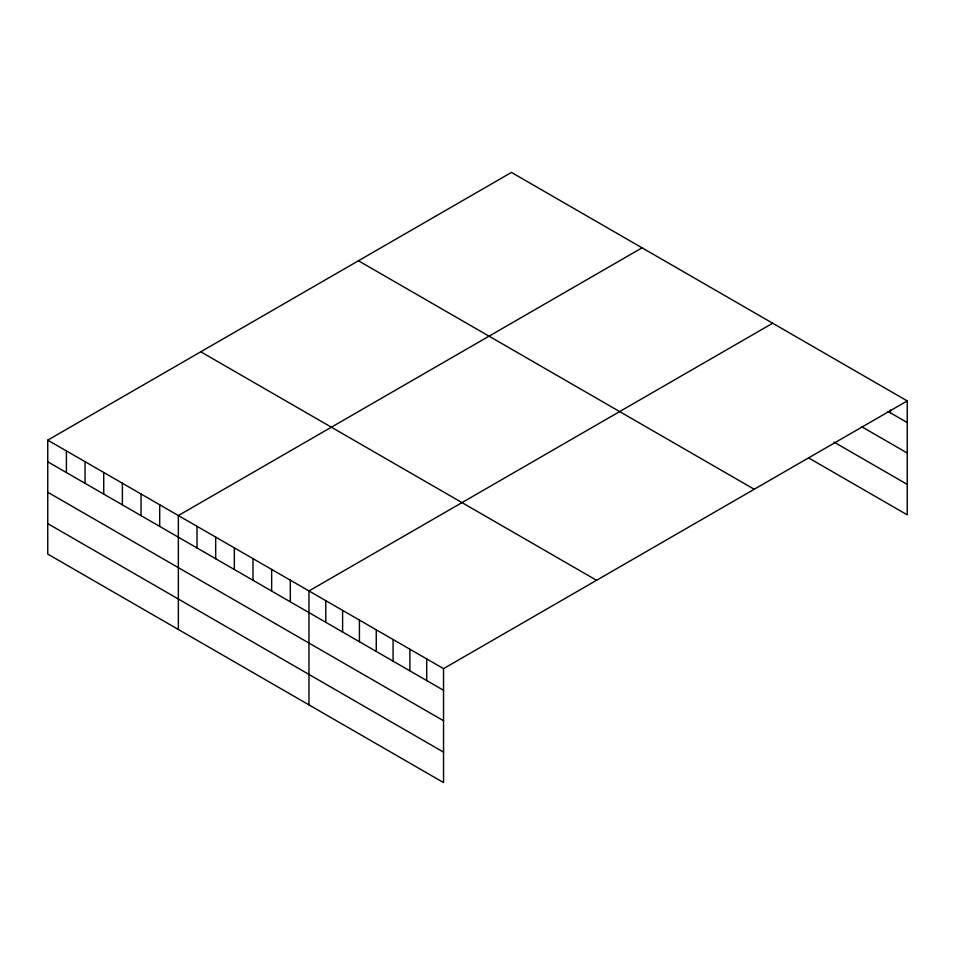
<?xml version="1.0" encoding="UTF-8"?>
<svg xmlns="http://www.w3.org/2000/svg" width="955" height="955" viewBox="0 0 955 955"><rect width="100%" height="100%" fill="white"/><g stroke="black" fill="none" stroke-linecap="round" stroke-linejoin="round"><path stroke-width="1.43" d="M907.25 400.921L443.538 668.643L443.538 782.575L47.75 554.079L47.75 440.148L511.462 172.425L907.25 400.921L907.25 514.852L808.73 457.982M642.07 247.823L178.358 515.545L178.358 629.476M772.679 323.232L308.966 590.954L308.966 704.886M888.031 411.462L907.25 422.564M861.589 426.658L907.25 453.028M833.954 442.081L907.25 484.4M358.435 260.763L754.223 489.27M200.777 351.798L596.565 580.294M47.75 440.148L443.538 668.643M47.75 461.778L443.538 690.286M47.75 492.243L443.538 720.75M47.75 523.615L443.538 752.122M890.43 409.97L890.43 412.858M426.718 658.938L426.718 680.581M409.898 649.221L409.898 670.864M393.078 639.516L393.078 661.158M376.258 629.799L376.258 651.441M359.426 620.093L359.426 641.736M342.606 610.376L342.606 632.019M325.786 600.671L325.786 622.314M290.308 580.186L290.308 601.829M271.65 569.407L271.65 591.05M252.991 558.639L252.991 580.282M234.333 547.872L234.333 569.502M215.675 537.092L215.675 558.735M197.017 526.324L197.017 547.967M159.7 504.777L159.7 526.42M141.042 494.01L141.042 515.64M122.383 483.23L122.383 504.873M103.725 472.462L103.725 494.105M85.067 461.683L85.067 483.326M66.408 450.915L66.408 472.558"/></g></svg>
